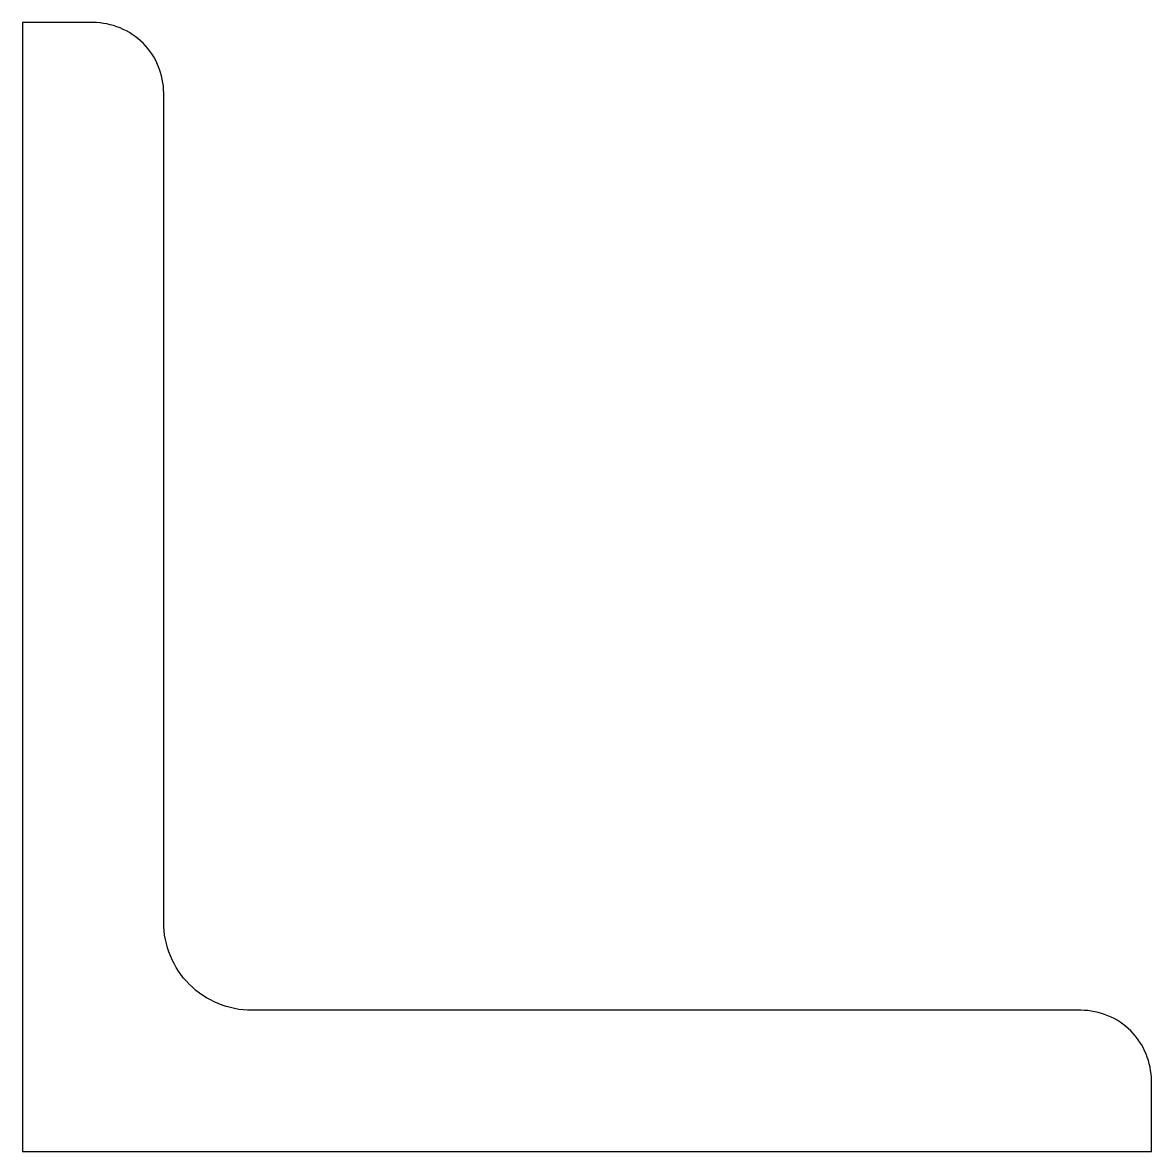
# Model space of a CAD drawing. Header units: inches. Extents: x -4 to 4, y -4 to 4.
import ezdxf

# ---------------------------------------------------------------- set-up
doc = ezdxf.new("R2010")
doc.units = ezdxf.units.IN
doc.layers.add('steel', color=7, linetype='Continuous')

msp = doc.modelspace()

# ---------------------------------------------------------------- linework, layer by layer
at = {"layer": 'steel'}
msp.add_lwpolyline([(-4, -4), (4, -4), (4, -3.5, 0.414214), (3.5, -3), (-2.375, -3, -0.414214), (-3, -2.375), (-3, 3.5, 0.414214), (-3.5, 4), (-4, 4), (-4, -4)], format="xyb", dxfattribs=at)

doc.saveas('drawing.dxf')
